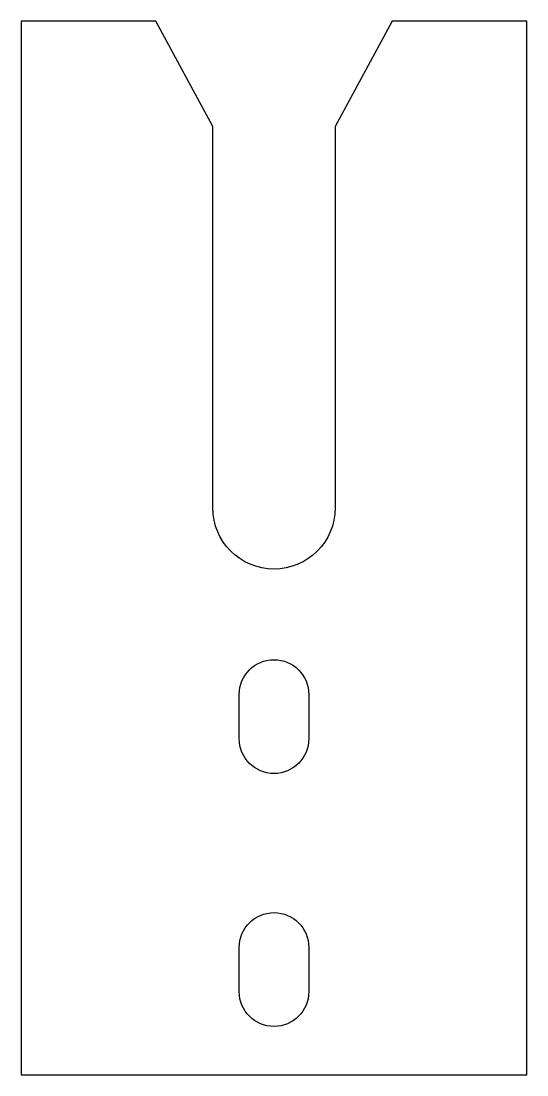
# Model space of a CAD drawing. Extents: x 0 to 120, y 0 to 250.
import ezdxf

# ---------------------------------------------------------------- set-up
doc = ezdxf.new("R2010")
doc.units = 0
doc.layers.get('0').update_dxf_attribs({"linetype": 'CONTINUOUS'})

msp = doc.modelspace()

# ---------------------------------------------------------------- linework, layer by layer
for points in [[(74.5, 134.5, -1), (45.5, 134.5), (45.5, 225), (32, 250), (0, 250), (0, 0), (120, 0), (120, 250), (88, 250), (74.5, 225)], [(51.75, 79.75), (51.75, 90.25, -1), (68.25, 90.25), (68.25, 79.75, -1)], [(51.75, 19.75), (51.75, 30.25, -1), (68.25, 30.25), (68.25, 19.75, -1)]]:
    msp.add_lwpolyline(points, format="xyb", close=True)

doc.saveas('drawing.dxf')
